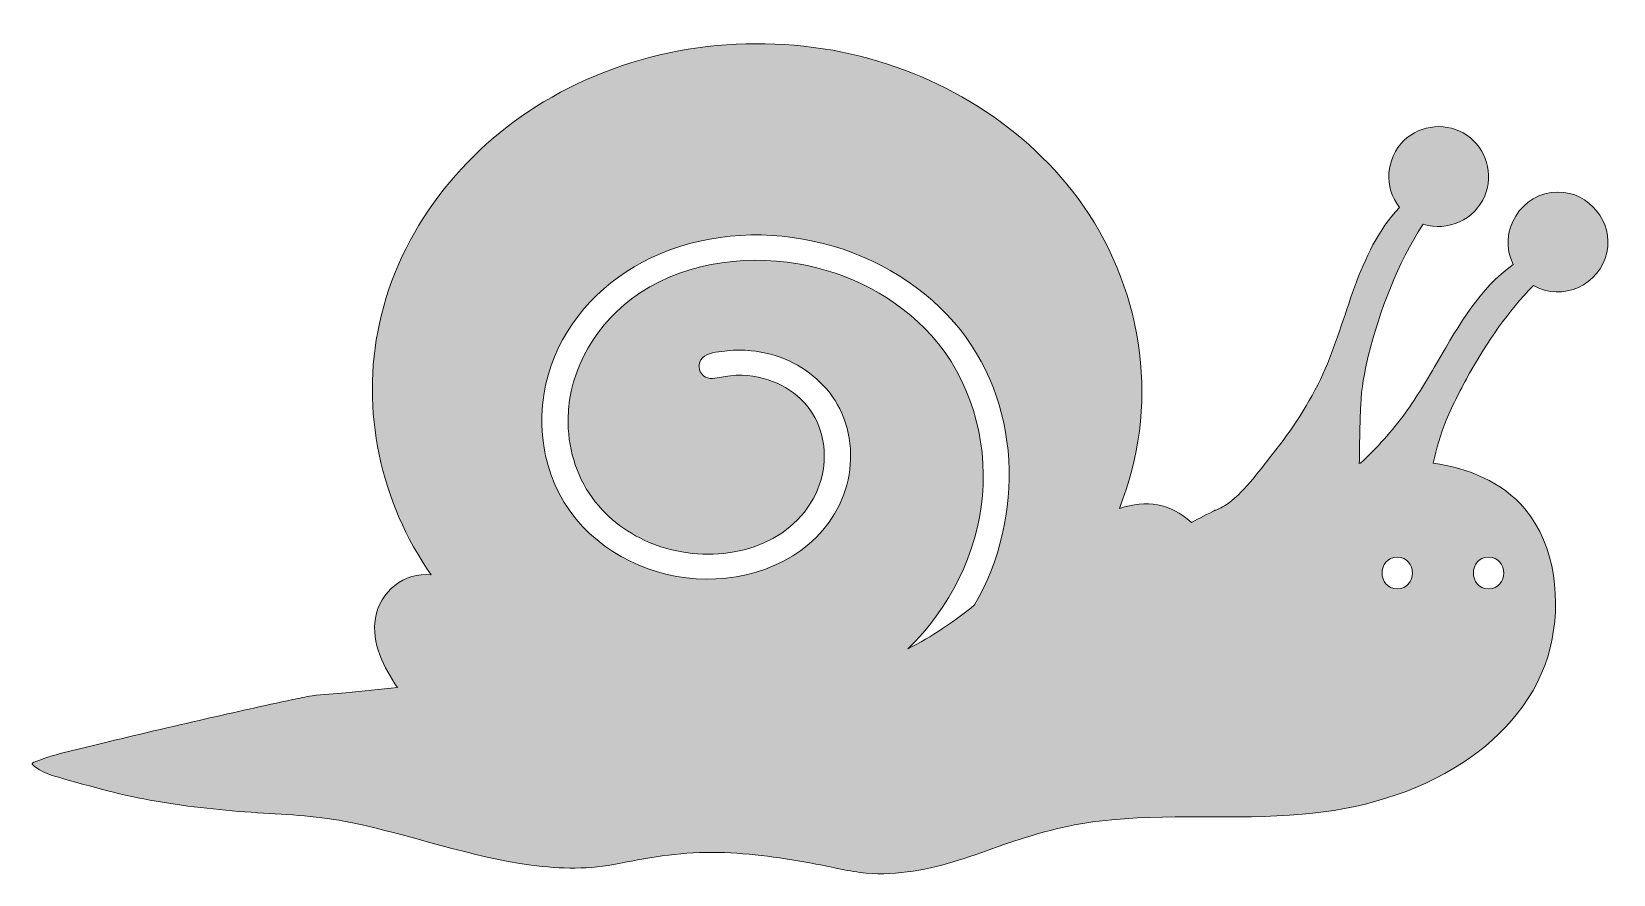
# Model space of a CAD drawing. Header units: inches. Extents: x 0 to 102, y 0 to 54.
import ezdxf

# ---------------------------------------------------------------- set-up
doc = ezdxf.new("R2010")
doc.units = ezdxf.units.IN
doc.header["$MEASUREMENT"] = 0
doc.layers.add('Layer 1', color=7, linetype='Continuous')

msp = doc.modelspace()

# ---------------------------------------------------------------- hatches: boundary and pattern name
at = {"layer": 'Layer 1', "true_color": 0xb2e576}
h = msp.add_hatch(color=63, dxfattribs=at)
h.dxf.hatch_style = 2
edge = h.paths.add_edge_path()
edge.add_spline(control_points=[(95.5, 39.27), (93.33, 37.74), (91.98, 35.35), (90.67, 33.1), (89.99, 31.95), (89.32, 30.78), (88.53, 29.7), (87.68, 28.53), (86.71, 27.45), (85.65, 26.46), (85.62, 26.46), (85.6, 26.46), (85.57, 26.45), (85.58, 27.71), (85.61, 28.96), (85.66, 30.22), (85.71, 31.3), (85.89, 32.31), (86.15, 33.37), (86.9, 36.34), (88.02, 39.3), (89.68, 41.88), (91.26, 41.36), (93.02, 42.17), (93.66, 43.7), (94.25, 45.09), (93.76, 46.75), (92.51, 47.61), (91.27, 48.46), (89.54, 48.32), (88.45, 47.27), (87.28, 46.13), (87.14, 44.24), (88.16, 42.96), (85.4, 40.03), (84.84, 35.75), (83.22, 32.21), (82.37, 30.34), (81.23, 28.62), (79.95, 27.02), (79.02, 25.87), (78.13, 24.53), (76.88, 23.71), (76.72, 23.63), (76.55, 23.55), (76.38, 23.46), (76.31, 23.44), (76.25, 23.43), (76.18, 23.42), (76.23, 23.43), (76.28, 23.43), (76.32, 23.44), (75.79, 23.18), (75.27, 22.92), (74.74, 22.65), (73.36, 23.89), (71.87, 24.11), (70.1, 23.55), (72.69, 30.01), (71.74, 37.36), (67.78, 43.04), (64.15, 48.24), (58.4, 51.71), (52.23, 52.97), (45.7, 54.29), (38.7, 53.2), (32.98, 49.76), (27.75, 46.61), (23.7, 41.5), (22.39, 35.47), (21.17, 29.86), (22.45, 23.96), (25.73, 19.26), (24.01, 19.49), (22.4, 18.16), (22.13, 16.48), (21.86, 14.88), (22.68, 13.27), (23.56, 12), (22.45, 11.88), (21.33, 11.76), (20.22, 11.66), (19.5, 11.59), (18.76, 11.58), (18.05, 11.47), (17.63, 11.41), (17.22, 11.31), (16.8, 11.22), (14.93, 10.83), (13.07, 10.41), (11.2, 9.98), (8.96, 9.47), (6.71, 8.95), (4.48, 8.39), (3.07, 8.05), (1.6, 7.76), (0.25, 7.23), (0.19, 7.21), (0.03, 7.17), (0, 7.09), (-0.03, 7.01), (0.45, 6.72), (0.52, 6.67), (0.9, 6.44), (1.34, 6.31), (1.78, 6.19), (3.84, 5.61), (5.88, 5.03), (7.99, 4.67), (10.16, 4.3), (12.35, 4.07), (14.54, 3.93), (16.57, 3.81), (18.55, 3.71), (20.55, 3.3), (24.45, 2.49), (28.22, 1.09), (32.18, 0.55), (34.06, 0.3), (35.98, 0.26), (37.84, 0.65), (39.97, 1.1), (42.06, 1.41), (44.25, 1.37), (46.36, 1.32), (48.46, 1.01), (50.53, 0.62), (51.61, 0.42), (52.68, 0.14), (53.78, 0.04), (54.79, -0.05), (55.8, 0.01), (56.8, 0.16), (58.8, 0.47), (60.7, 1.18), (62.59, 1.85), (64.62, 2.56), (66.65, 3.14), (68.79, 3.39), (73.14, 3.91), (77.53, 3.45), (81.89, 3.83), (85.55, 4.14), (89.17, 5.15), (92.26, 7.17), (94.92, 8.91), (97.11, 11.44), (97.88, 14.57), (98.6, 17.52), (98.25, 21.13), (96.24, 23.52), (94.77, 25.27), (92.56, 26.15), (90.34, 26.46), (90.56, 27.41), (90.78, 28.34), (91.17, 29.24), (91.62, 30.27), (92.12, 31.28), (92.68, 32.26), (93.82, 34.3), (95.16, 36.25), (96.79, 37.92), (98.65, 36.86), (101.09, 37.96), (101.53, 40.05), (101.95, 42.03), (100.4, 43.95), (98.38, 43.95), (96.02, 43.95), (94.43, 41.38), (95.5, 39.27)], knot_values=[0, 0, 0, 0, 1, 1, 1, 2, 2, 2, 3, 3, 3, 4, 4, 4, 5, 5, 5, 6, 6, 6, 7, 7, 7, 8, 8, 8, 9, 9, 9, 10, 10, 10, 11, 11, 11, 12, 12, 12, 13, 13, 13, 14, 14, 14, 15, 15, 15, 16, 16, 16, 17, 17, 17, 18, 18, 18, 19, 19, 19, 20, 20, 20, 21, 21, 21, 22, 22, 22, 23, 23, 23, 24, 24, 24, 25, 25, 25, 26, 26, 26, 27, 27, 27, 28, 28, 28, 29, 29, 29, 30, 30, 30, 31, 31, 31, 32, 32, 32, 33, 33, 33, 34, 34, 34, 35, 35, 35, 36, 36, 36, 37, 37, 37, 38, 38, 38, 39, 39, 39, 40, 40, 40, 41, 41, 41, 42, 42, 42, 43, 43, 43, 44, 44, 44, 45, 45, 45, 46, 46, 46, 47, 47, 47, 48, 48, 48, 49, 49, 49, 50, 50, 50, 51, 51, 51, 52, 52, 52, 53, 53, 53, 54, 54, 54, 55, 55, 55, 56, 56, 56, 57, 57, 57, 57], degree=3, periodic=1)
edge = h.paths.add_edge_path()
edge.add_spline(control_points=[(56.46, 14.49), (59.14, 17.11), (60.95, 20.61), (61.27, 24.36), (61.59, 28.08), (60.49, 31.89), (57.99, 34.69), (55.76, 37.16), (52.65, 38.77), (49.38, 39.32), (45.73, 39.94), (41.66, 39.32), (38.65, 37.06), (36.05, 35.1), (34.38, 31.99), (34.57, 28.7), (34.68, 26.87), (35.32, 25.1), (36.53, 23.71), (37.6, 22.47), (39.04, 21.56), (40.6, 21.06), (43.95, 19.99), (48.22, 20.73), (50.19, 23.88), (51.11, 25.36), (51.35, 27.21), (50.73, 28.85), (50.15, 30.4), (48.74, 31.51), (47.16, 31.93), (46.24, 32.18), (45.26, 32.2), (44.33, 32), (43.9, 31.91), (43.48, 31.84), (43.17, 32.22), (42.88, 32.58), (42.97, 33.11), (43.35, 33.37), (43.73, 33.63), (44.36, 33.67), (44.81, 33.71), (45.32, 33.77), (45.84, 33.77), (46.35, 33.72), (47.2, 33.64), (48.04, 33.41), (48.81, 33.06), (50.29, 32.37), (51.55, 31.19), (52.21, 29.69), (52.93, 28.03), (52.95, 26.1), (52.32, 24.41), (51.04, 21), (47.59, 19.16), (44.09, 19), (40.7, 18.84), (37.25, 20.23), (35.07, 22.86), (32.81, 25.58), (32.3, 29.46), (33.46, 32.76), (34.54, 35.84), (36.96, 38.32), (39.89, 39.7), (46.35, 42.77), (54.78, 40.92), (59.45, 35.54), (63.81, 30.51), (64.03, 22.99), (60.77, 17.33), (59.42, 16.24), (58, 15.28), (56.46, 14.49)], knot_values=[0, 0, 0, 0, 1, 1, 1, 2, 2, 2, 3, 3, 3, 4, 4, 4, 5, 5, 5, 6, 6, 6, 7, 7, 7, 8, 8, 8, 9, 9, 9, 10, 10, 10, 11, 11, 11, 12, 12, 12, 13, 13, 13, 14, 14, 14, 15, 15, 15, 16, 16, 16, 17, 17, 17, 18, 18, 18, 19, 19, 19, 20, 20, 20, 21, 21, 21, 22, 22, 22, 23, 23, 23, 24, 24, 24, 25, 25, 25, 25], degree=3, periodic=1)
edge = h.paths.add_edge_path()
edge.add_spline(control_points=[(93.9, 18.37), (92.6, 18.37), (92.6, 20.4), (93.9, 20.4), (95.21, 20.4), (95.21, 18.37), (93.9, 18.37)], knot_values=[0, 0, 0, 0, 1, 1, 1, 2, 2, 2, 2], degree=3, periodic=1)
edge = h.paths.add_edge_path()
edge.add_spline(control_points=[(88.02, 20.4), (89.32, 20.4), (89.32, 18.37), (88.02, 18.37), (86.71, 18.37), (86.71, 20.4), (88.02, 20.4)], knot_values=[0, 0, 0, 0, 1, 1, 1, 2, 2, 2, 2], degree=3, periodic=1)

# ---------------------------------------------------------------- linework, layer by layer
at = {"layer": 'Layer 1', "lineweight": 0}
for points, knots in [([(95.5, 39.27), (93.33, 37.74), (91.98, 35.35), (90.67, 33.1), (89.99, 31.95), (89.32, 30.78), (88.53, 29.7), (87.68, 28.53), (86.71, 27.45), (85.65, 26.46), (85.62, 26.46), (85.6, 26.46), (85.57, 26.45), (85.58, 27.71), (85.61, 28.96), (85.66, 30.22), (85.71, 31.3), (85.89, 32.31), (86.15, 33.37), (86.9, 36.34), (88.02, 39.3), (89.68, 41.88), (91.26, 41.36), (93.02, 42.17), (93.66, 43.7), (94.25, 45.09), (93.76, 46.75), (92.51, 47.61), (91.27, 48.46), (89.54, 48.32), (88.45, 47.27), (87.28, 46.13), (87.14, 44.24), (88.16, 42.96), (85.4, 40.03), (84.84, 35.75), (83.22, 32.21), (82.37, 30.34), (81.23, 28.62), (79.95, 27.02), (79.02, 25.87), (78.13, 24.53), (76.88, 23.71), (76.72, 23.63), (76.55, 23.55), (76.38, 23.46), (76.31, 23.44), (76.25, 23.43), (76.18, 23.42), (76.23, 23.43), (76.28, 23.43), (76.32, 23.44), (75.79, 23.18), (75.27, 22.92), (74.74, 22.65), (73.36, 23.89), (71.87, 24.11), (70.1, 23.55), (72.69, 30.01), (71.74, 37.36), (67.78, 43.04), (64.15, 48.24), (58.4, 51.71), (52.23, 52.97), (45.7, 54.29), (38.7, 53.2), (32.98, 49.76), (27.75, 46.61), (23.7, 41.5), (22.39, 35.47), (21.17, 29.86), (22.45, 23.96), (25.73, 19.26), (24.01, 19.49), (22.4, 18.16), (22.13, 16.48), (21.86, 14.88), (22.68, 13.27), (23.56, 12), (22.45, 11.88), (21.33, 11.76), (20.22, 11.66), (19.5, 11.59), (18.76, 11.58), (18.05, 11.47), (17.63, 11.41), (17.22, 11.31), (16.8, 11.22), (14.93, 10.83), (13.07, 10.41), (11.2, 9.98), (8.96, 9.47), (6.71, 8.95), (4.48, 8.39), (3.07, 8.05), (1.6, 7.76), (0.25, 7.23), (0.19, 7.21), (0.03, 7.17), (0, 7.09), (-0.03, 7.01), (0.45, 6.72), (0.52, 6.67), (0.9, 6.44), (1.34, 6.31), (1.78, 6.19), (3.84, 5.61), (5.88, 5.03), (7.99, 4.67), (10.16, 4.3), (12.35, 4.07), (14.54, 3.93), (16.57, 3.81), (18.55, 3.71), (20.55, 3.3), (24.45, 2.49), (28.22, 1.09), (32.18, 0.55), (34.06, 0.3), (35.98, 0.26), (37.84, 0.65), (39.97, 1.1), (42.06, 1.41), (44.25, 1.37), (46.36, 1.32), (48.46, 1.01), (50.53, 0.62), (51.61, 0.42), (52.68, 0.14), (53.78, 0.04), (54.79, -0.05), (55.8, 0.01), (56.8, 0.16), (58.8, 0.47), (60.7, 1.18), (62.59, 1.85), (64.62, 2.56), (66.65, 3.14), (68.79, 3.39), (73.14, 3.91), (77.53, 3.45), (81.89, 3.83), (85.55, 4.14), (89.17, 5.15), (92.26, 7.17), (94.92, 8.91), (97.11, 11.44), (97.88, 14.57), (98.6, 17.52), (98.25, 21.13), (96.24, 23.52), (94.77, 25.27), (92.56, 26.15), (90.34, 26.46), (90.56, 27.41), (90.78, 28.34), (91.17, 29.24), (91.62, 30.27), (92.12, 31.28), (92.68, 32.26), (93.82, 34.3), (95.16, 36.25), (96.79, 37.92), (98.65, 36.86), (101.09, 37.96), (101.53, 40.05), (101.95, 42.03), (100.4, 43.95), (98.38, 43.95), (96.02, 43.95), (94.43, 41.38), (95.5, 39.27)], [0, 0, 0, 0, 1, 1, 1, 2, 2, 2, 3, 3, 3, 4, 4, 4, 5, 5, 5, 6, 6, 6, 7, 7, 7, 8, 8, 8, 9, 9, 9, 10, 10, 10, 11, 11, 11, 12, 12, 12, 13, 13, 13, 14, 14, 14, 15, 15, 15, 16, 16, 16, 17, 17, 17, 18, 18, 18, 19, 19, 19, 20, 20, 20, 21, 21, 21, 22, 22, 22, 23, 23, 23, 24, 24, 24, 25, 25, 25, 26, 26, 26, 27, 27, 27, 28, 28, 28, 29, 29, 29, 30, 30, 30, 31, 31, 31, 32, 32, 32, 33, 33, 33, 34, 34, 34, 35, 35, 35, 36, 36, 36, 37, 37, 37, 38, 38, 38, 39, 39, 39, 40, 40, 40, 41, 41, 41, 42, 42, 42, 43, 43, 43, 44, 44, 44, 45, 45, 45, 46, 46, 46, 47, 47, 47, 48, 48, 48, 49, 49, 49, 50, 50, 50, 51, 51, 51, 52, 52, 52, 53, 53, 53, 54, 54, 54, 55, 55, 55, 56, 56, 56, 57, 57, 57, 57]), ([(56.46, 14.49), (59.14, 17.11), (60.95, 20.61), (61.27, 24.36), (61.59, 28.08), (60.49, 31.89), (57.99, 34.69), (55.76, 37.16), (52.65, 38.77), (49.38, 39.32), (45.73, 39.94), (41.66, 39.32), (38.65, 37.06), (36.05, 35.1), (34.38, 31.99), (34.57, 28.7), (34.68, 26.87), (35.32, 25.1), (36.53, 23.71), (37.6, 22.47), (39.04, 21.56), (40.6, 21.06), (43.95, 19.99), (48.22, 20.73), (50.19, 23.88), (51.11, 25.36), (51.35, 27.21), (50.73, 28.85), (50.15, 30.4), (48.74, 31.51), (47.16, 31.93), (46.24, 32.18), (45.26, 32.2), (44.33, 32), (43.9, 31.91), (43.48, 31.84), (43.17, 32.22), (42.88, 32.58), (42.97, 33.11), (43.35, 33.37), (43.73, 33.63), (44.36, 33.67), (44.81, 33.71), (45.32, 33.77), (45.84, 33.77), (46.35, 33.72), (47.2, 33.64), (48.04, 33.41), (48.81, 33.06), (50.29, 32.37), (51.55, 31.19), (52.21, 29.69), (52.93, 28.03), (52.95, 26.1), (52.32, 24.41), (51.04, 21), (47.59, 19.16), (44.09, 19), (40.7, 18.84), (37.25, 20.23), (35.07, 22.86), (32.81, 25.58), (32.3, 29.46), (33.46, 32.76), (34.54, 35.84), (36.96, 38.32), (39.89, 39.7), (46.35, 42.77), (54.78, 40.92), (59.45, 35.54), (63.81, 30.51), (64.03, 22.99), (60.77, 17.33), (59.42, 16.24), (58, 15.28), (56.46, 14.49)], [0, 0, 0, 0, 1, 1, 1, 2, 2, 2, 3, 3, 3, 4, 4, 4, 5, 5, 5, 6, 6, 6, 7, 7, 7, 8, 8, 8, 9, 9, 9, 10, 10, 10, 11, 11, 11, 12, 12, 12, 13, 13, 13, 14, 14, 14, 15, 15, 15, 16, 16, 16, 17, 17, 17, 18, 18, 18, 19, 19, 19, 20, 20, 20, 21, 21, 21, 22, 22, 22, 23, 23, 23, 24, 24, 24, 25, 25, 25, 25]), ([(88.02, 20.4), (89.32, 20.4), (89.32, 18.37), (88.02, 18.37), (86.71, 18.37), (86.71, 20.4), (88.02, 20.4)], [0, 0, 0, 0, 1, 1, 1, 2, 2, 2, 2]), ([(93.9, 18.37), (92.6, 18.37), (92.6, 20.4), (93.9, 20.4), (95.21, 20.4), (95.21, 18.37), (93.9, 18.37)], [0, 0, 0, 0, 1, 1, 1, 2, 2, 2, 2])]:
    msp.add_open_spline(points, degree=3, knots=knots, dxfattribs=at)

doc.saveas('drawing.dxf')
